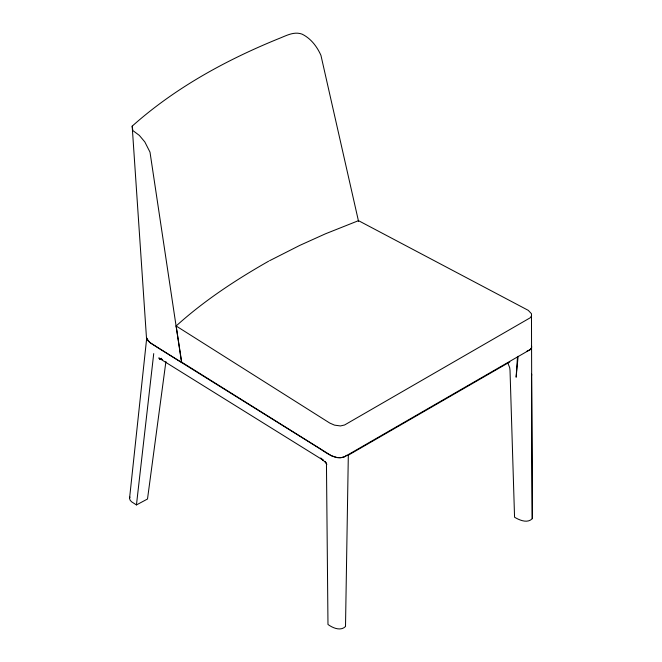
<?xml version="1.0" encoding="UTF-8"?>
<svg xmlns="http://www.w3.org/2000/svg" width="662" height="662" viewBox="0 0 662 662"><rect width="100%" height="100%" fill="white"/><g stroke="black" fill="none" stroke-linecap="round" stroke-linejoin="round"><path stroke-width="0.99" d="M348.328 454.62L345.506 626.509C340.649 631.432 332.672 627.948 327.98 624.465L326.449 463.681M268.631 261.192C235.871 279.836 204.144 300.639 176.142 325.985L181.686 362.164L331.48 455.787L336.908 457.566L340.748 457.707L344.132 457.012L530.32 349.528L531.561 347.74L531.478 313.747L528.293 310.362L358.506 220.661L325.472 233.802L299.745 245.412L269.542 260.729M517.485 356.851L516.128 377.224L518.123 356.297M532.265 518.677L531.603 374.179L532.265 518.677C527.407 523.667 519.529 520.191 514.556 517.229L510.021 370.414L509.699 367.633L507.953 363.347M146.732 337.86L129.537 498.453L130.207 500.315L131.664 501.854L136.446 504.924L147.502 499.016L165.922 361.518M136.446 504.924L153.725 353.607M129.537 498.453L129.951 497.038M531.619 315.65L530.312 317.735L344.588 424.987L340.433 425.947L334.476 425.128L329.701 423.018L176.142 325.985M132.177 126.152L132.83 130.538L139.326 135.387L144.829 141.933L150.001 152.144L181.545 362.379L149.62 342.403L146.492 338.042L132.177 126.152C175.016 87.905 226.197 59.936 279.198 38.446C286.423 35.607 294.135 31.18 302.062 34.134C310.875 38.454 317.015 46.539 320.938 55.351L358.531 221.307M346.756 455.299C337.744 462.018 326.887 453.156 319.374 448.389L159.112 348.526L150.911 343.239L147.932 340.665L146.807 338.472M347.84 455.456L509.814 361.94M161.288 358.283L159.567 359.152L161.098 358.448M526.538 351.431L530.171 349.644L531.503 347.864L531.569 346.019L531.669 375.387M159.691 358.721L162.604 359.615M162.447 359.524L158.739 357.977L323.238 460.256L320.689 458.063L325.77 462.688M326.854 464.393L325.141 461.439L326.209 463.342M531.454 345.506L531.561 347.74"/></g></svg>
